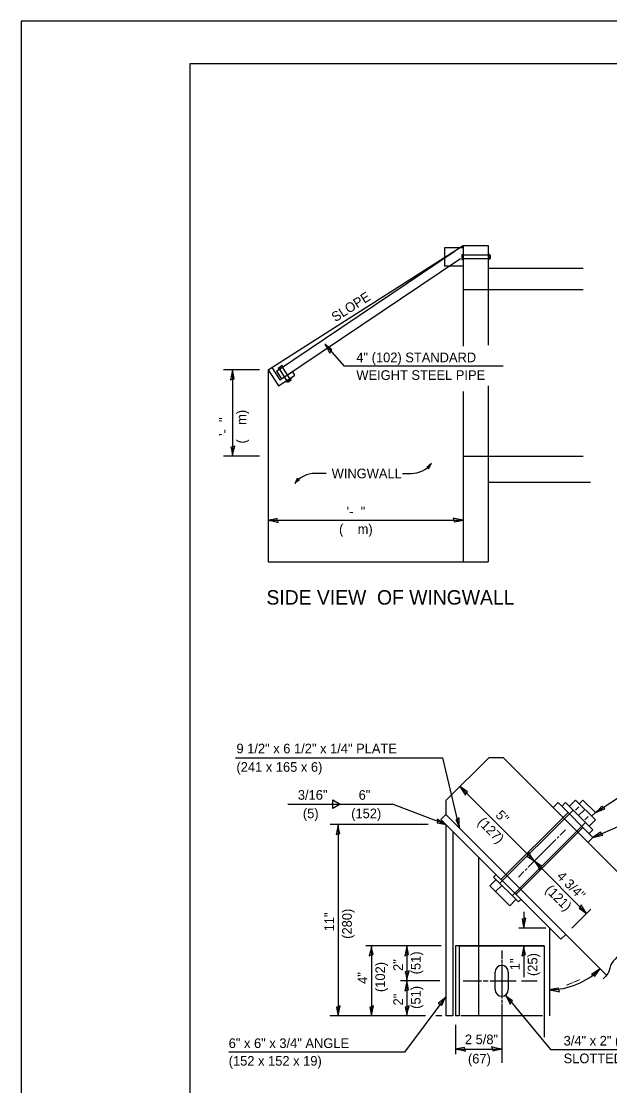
# Model space of a CAD drawing. Extents: x 99167 to 99847, y 99421 to 99861.
# Drawn here: x 99167.1 to 99306.4, y 99608.7 to 99860.6 of the extents above; entities that cross this region are included whole.
import ezdxf

# ---------------------------------------------------------------- set-up
doc = ezdxf.new("R2010")
doc.units = 0
for name, color, linetype in [('Alignment_EX_50 Centerline', 7, 'Continuous'), ('Design_PR_Roadway Dimensions', 7, 'Continuous'), ('Design_PR_Roadway Notes', 7, 'Continuous'), ('Level 37', 7, 'Continuous'), ('Level 43', 7, 'Continuous'), ('Level 49', 7, 'Continuous'), ('Level 52', 7, 'Continuous'), ('Level 55', 7, 'Continuous'), ('Sheets_50 Reference Boundary', 7, 'Continuous'), ('Sheets_General Details', 7, 'Continuous'), ('Sheets_Printer Plotting Border', 7, 'Continuous'), ('Stage_Construction Traffic Control', 7, 'Continuous')]:
    doc.layers.add(name, color=color, linetype=linetype)

msp = doc.modelspace()

# ---------------------------------------------------------------- linework, layer by layer
at = {"layer": 'Alignment_EX_50 Centerline'}
for p, q in [((99293.94, 99667.24), (99294.36, 99667.65)), ((99294.66, 99667.95), (99295.93, 99669.22)), ((99287.11, 99660.4), (99293.63, 99666.92)), ((99286.35, 99659.64), (99286.81, 99660.09)), ((99284.76, 99658.05), (99286.06, 99659.36)), ((99280.81, 99640.65), (99280.81, 99638.74)), ((99280.81, 99638.45), (99280.81, 99637.79)), ((99280.81, 99637.57), (99280.81, 99629.29)), ((99271.65, 99633.5), (99276, 99633.5)), ((99276.45, 99633.5), (99277.62, 99633.5)), ((99278.1, 99633.5), (99284.21, 99633.5)), ((99285.49, 99633.5), (99289.17, 99633.5)), ((99280.81, 99629.03), (99280.81, 99628.3)), ((99280.81, 99628.04), (99280.81, 99614.12))]:
    msp.add_line(p, q, dxfattribs=at)
at = {"layer": 'Design_PR_Roadway Notes'}
for p, q in [((99238.91, 99784.19), (99243.54, 99778.97)), ((99281.15, 99778.97), (99243.54, 99778.97)), ((99239.25, 99753.59), (99236.62, 99753.59)), ((99257.34, 99753.59), (99259.37, 99753.59)), ((99217.81, 99686.31), (99266.91, 99686.31)), ((99270.79, 99669.67), (99266.91, 99686.31)), ((99302.98, 99673.33), (99314.95, 99681.13)), ((99230.19, 99675.31), (99254.95, 99675.31)), ((99267.61, 99670.49), (99254.95, 99675.31)), ((99302.39, 99667.45), (99308.9, 99670.27)), ((99267.61, 99629.7), (99257.82, 99616.65)), ((99281.69, 99630.14), (99292.32, 99617.24)), ((99292.32, 99617.24), (99329.69, 99617.24)), ((99257.82, 99616.65), (99216.18, 99616.65))]:
    msp.add_line(p, q, dxfattribs=at)
for points in [[(99240.12, 99782.08), (99240.33, 99782.53), (99240.61, 99782.87), (99239.85, 99783.43), (99238.91, 99784.19), (99239.58, 99783.09)], [(99263.05, 99755), (99263.34, 99754.92), (99263.58, 99754.79), (99263.83, 99755.3), (99264.17, 99755.93), (99263.59, 99755.42)], [(99232.91, 99752.18), (99232.63, 99752.26), (99232.39, 99752.39), (99232.14, 99751.88), (99231.8, 99751.24), (99232.38, 99751.76)], [(99305.24, 99674.21), (99304.83, 99674.49), (99304.53, 99674.81), (99303.86, 99674.15), (99302.98, 99673.33), (99304.17, 99673.83)], [(99265.57, 99671.8), (99265.59, 99671.31), (99265.5, 99670.87), (99266.43, 99670.72), (99267.61, 99670.49), (99266.51, 99671.16)], [(99270.73, 99672.09), (99270.33, 99671.8), (99269.92, 99671.63), (99270.32, 99670.78), (99270.79, 99669.67), (99270.72, 99670.95)], [(99304.77, 99667.94), (99304.41, 99668.28), (99304.17, 99668.66), (99303.4, 99668.11), (99302.39, 99667.45), (99303.65, 99667.75)], [(99265.79, 99628.1), (99266.27, 99627.98), (99266.66, 99627.78), (99267.06, 99628.63), (99267.61, 99629.7), (99266.67, 99628.83)], [(99282.82, 99627.99), (99283.05, 99628.43), (99283.34, 99628.77), (99282.6, 99629.35), (99281.69, 99630.14), (99282.32, 99629.02)]]:
    msp.add_lwpolyline(points, close=True, dxfattribs=at)
for centre, start, end in [((99259.35, 99759.72), 270, 321.8637), ((99236.62, 99747.46), 90, 141.8637)]:
    msp.add_arc(centre, 6.13, start, end, dxfattribs=at)
at = {"layer": 'Level 37'}
for p, q in [((99225.52, 99778.12), (99271.67, 99807.51)), ((99271.67, 99807.51), (99277.58, 99807.51)), ((99271.67, 99807.51), (99271.67, 99783.74)), ((99277.58, 99802.16), (99300.07, 99802.16)), ((99271.67, 99797.1), (99300.07, 99797.1)), ((99225.52, 99778.12), (99225.52, 99732.64)), ((99271.67, 99773.01), (99271.67, 99732.64)), ((99271.67, 99757.7), (99300.07, 99757.7)), ((99277.58, 99751.56), (99301.83, 99751.56)), ((99225.52, 99732.64), (99277.58, 99732.64)), ((99267.61, 99676.17), (99277.81, 99686.36)), ((99277.81, 99686.36), (99281.13, 99686.36)), ((99281.13, 99686.36), (99318.12, 99649.37)), ((99267.61, 99676.17), (99267.61, 99672.84)), ((99267.61, 99672.84), (99305.64, 99634.82)), ((99270.73, 99641.82), (99290.88, 99641.82)), ((99290.88, 99641.82), (99290.88, 99625.19)), ((99290.47, 99625.19), (99271.14, 99625.19))]:
    msp.add_line(p, q, dxfattribs=at)
msp.add_spline([(99320.71, 99650.88), (99319.16, 99650.04), (99317.5, 99648.84), (99316.05, 99646.1), (99313.41, 99643.46), (99310.41, 99641.41), (99308.09, 99639.09), (99306.58, 99637.13), (99306.25, 99635.92), (99305.46, 99634.6), (99304.82, 99633.96)], degree=3, dxfattribs=at)
at = {"layer": 'Level 43'}
for p, q in [((99223.44, 99778.12), (99214.98, 99778.12)), ((99217.1, 99778.12), (99217.1, 99757.7)), ((99223.44, 99757.7), (99214.98, 99757.7)), ((99225.52, 99742.52), (99271.67, 99742.52)), ((99288.55, 99661.84), (99270.91, 99679.47)), ((99263.42, 99670.49), (99240.24, 99670.49)), ((99242.08, 99670.49), (99242.08, 99625.19)), ((99300.92, 99649.47), (99288.55, 99661.84)), ((99286.04, 99649.83), (99286.04, 99645.97)), ((99297.42, 99645.97), (99301.94, 99650.49)), ((99291.22, 99645.97), (99284.88, 99645.97)), ((99266.48, 99641.82), (99248.62, 99641.82)), ((99249.96, 99641.82), (99249.96, 99625.19)), ((99258.37, 99641.82), (99258.37, 99633.5)), ((99286.04, 99641.82), (99286.04, 99634.39)), ((99266.17, 99633.5), (99256.85, 99633.5)), ((99258.37, 99633.5), (99258.37, 99625.19)), ((99262.75, 99625.19), (99240.09, 99625.19)), ((99266.67, 99625.19), (99265.24, 99625.19)), ((99269.9, 99623.11), (99269.9, 99616.11)), ((99269.9, 99617.36), (99280.81, 99617.36))]:
    msp.add_line(p, q, dxfattribs=at)
for points in [[(99216.61, 99775.74), (99217.07, 99775.94), (99217.5, 99776.01), (99217.31, 99776.93), (99217.1, 99778.12), (99216.88, 99776.85)], [(99217.6, 99760.07), (99217.14, 99759.88), (99216.71, 99759.8), (99216.9, 99758.88), (99217.1, 99757.7), (99217.33, 99758.96)], [(99269.29, 99743.02), (99269.49, 99742.56), (99269.56, 99742.12), (99270.48, 99742.32), (99271.67, 99742.52), (99270.4, 99742.75)], [(99227.9, 99742.02), (99227.7, 99742.48), (99227.63, 99742.92), (99226.71, 99742.73), (99225.52, 99742.52), (99226.79, 99742.29)], [(99272.24, 99677.44), (99272.42, 99677.9), (99272.68, 99678.26), (99271.9, 99678.78), (99270.91, 99679.47), (99271.64, 99678.41)], [(99241.59, 99668.12), (99242.04, 99668.31), (99242.48, 99668.39), (99242.29, 99669.31), (99242.08, 99670.49), (99241.85, 99669.23)], [(99287.22, 99663.87), (99287.03, 99663.41), (99286.78, 99663.04), (99287.56, 99662.53), (99288.55, 99661.84), (99287.81, 99662.89)], [(99289.87, 99659.81), (99290.06, 99660.27), (99290.32, 99660.63), (99289.53, 99661.14), (99288.55, 99661.84), (99289.28, 99660.78)], [(99299.59, 99651.5), (99299.4, 99651.04), (99299.15, 99650.67), (99299.93, 99650.16), (99300.92, 99649.47), (99300.18, 99650.52)], [(99286.53, 99648.35), (99286.08, 99648.15), (99285.64, 99648.08), (99285.83, 99647.16), (99286.04, 99645.97), (99286.27, 99647.24)], [(99249.46, 99639.44), (99249.92, 99639.63), (99250.36, 99639.71), (99250.16, 99640.63), (99249.96, 99641.82), (99249.73, 99640.55)], [(99257.88, 99639.44), (99258.33, 99639.63), (99258.77, 99639.71), (99258.58, 99640.63), (99258.37, 99641.82), (99258.14, 99640.55)], [(99285.54, 99639.44), (99286, 99639.63), (99286.43, 99639.71), (99286.24, 99640.63), (99286.04, 99641.82), (99285.81, 99640.55)], [(99258.87, 99635.88), (99258.41, 99635.68), (99257.98, 99635.61), (99258.17, 99634.69), (99258.37, 99633.5), (99258.6, 99634.77)], [(99302.07, 99635.03), (99302.53, 99634.84), (99302.89, 99634.58), (99303.41, 99635.37), (99304.1, 99636.35), (99303.04, 99635.62)], [(99257.88, 99631.13), (99258.33, 99631.32), (99258.77, 99631.4), (99258.58, 99632.32), (99258.37, 99633.5), (99258.14, 99632.24)], [(99294.51, 99630.9), (99294.31, 99631.36), (99294.24, 99631.79), (99293.32, 99631.6), (99292.13, 99631.4), (99293.4, 99631.17)], [(99242.58, 99627.56), (99242.13, 99627.37), (99241.69, 99627.3), (99241.88, 99626.38), (99242.08, 99625.19), (99242.32, 99626.46)], [(99250.46, 99627.56), (99250, 99627.37), (99249.56, 99627.3), (99249.75, 99626.38), (99249.96, 99625.19), (99250.19, 99626.46)], [(99258.87, 99627.56), (99258.41, 99627.37), (99257.98, 99627.3), (99258.17, 99626.38), (99258.37, 99625.19), (99258.6, 99626.46)], [(99272.27, 99616.86), (99272.08, 99617.32), (99272, 99617.76), (99271.08, 99617.56), (99269.9, 99617.36), (99271.16, 99617.13)], [(99278.43, 99617.86), (99278.63, 99617.4), (99278.7, 99616.96), (99279.62, 99617.15), (99280.81, 99617.36), (99279.54, 99617.59)]]:
    msp.add_lwpolyline(points, close=True, dxfattribs=at)
msp.add_arc((99292.13, 99648.32), 16.93, 270, 315, dxfattribs=at)
at = {"layer": 'Level 49'}
for p, q in [((99277.86, 99805.26), (99271.67, 99805.26)), ((99277.86, 99804.43), (99271.67, 99804.43)), ((99280.35, 99656.58), (99297.69, 99673.92)), ((99280.64, 99657.46), (99296.51, 99673.33)), ((99283.29, 99653.64), (99300.63, 99670.98)), ((99284.17, 99653.93), (99300.04, 99669.81)), ((99275.34, 99662.76), (99275.34, 99625.19))]:
    msp.add_line(p, q, dxfattribs=at)
at = {"layer": 'Level 52'}
for p, q in [((99277.58, 99807.51), (99277.58, 99783.95)), ((99277.58, 99774.36), (99277.58, 99732.64))]:
    msp.add_line(p, q, dxfattribs=at)
at = {"layer": 'Level 55'}
for p, q in [((99240.85, 99674.32), (99240.85, 99676.31)), ((99240.85, 99676.31), (99242.58, 99675.31)), ((99242.58, 99675.31), (99240.85, 99674.32))]:
    msp.add_line(p, q, dxfattribs=at)
at = {"layer": 'Sheets_50 Reference Boundary'}
msp.add_lwpolyline([(99207.08, 99850.61), (99837.08, 99850.61), (99837.08, 99450.62), (99207.08, 99450.62)], close=True, dxfattribs=at)
at = {"layer": 'Sheets_General Details'}
for p, q in [((99167.08, 99860.62), (99167.08, 99420.62)), ((99847.08, 99860.62), (99167.08, 99860.62))]:
    msp.add_line(p, q, dxfattribs=at)
msp.add_lwpolyline([(99207.08, 99850.62), (99837.08, 99850.62), (99837.08, 99430.62), (99207.08, 99430.62)], close=True, dxfattribs=at)
at = {"layer": 'Sheets_Printer Plotting Border'}
msp.add_lwpolyline([(99167.08, 99420.62), (99847.08, 99420.62), (99847.08, 99860.62), (99167.08, 99860.62)], close=True, dxfattribs=at)
at = {"layer": 'Stage_Construction Traffic Control'}
for p, q in [((99227.47, 99777.83), (99269.83, 99806.27)), ((99271.67, 99807.03), (99267.3, 99807.03)), ((99267.3, 99807.03), (99267.3, 99802.66)), ((99228.69, 99776.01), (99271.05, 99804.45)), ((99271.38, 99805.42), (99271.38, 99804.26)), ((99271.38, 99805.42), (99271.67, 99805.42)), ((99271.38, 99804.84), (99271.67, 99804.84)), ((99271.38, 99804.26), (99271.67, 99804.26)), ((99277.86, 99805.46), (99277.58, 99805.46)), ((99277.86, 99804.83), (99277.58, 99804.83)), ((99277.86, 99804.22), (99277.58, 99804.22)), ((99277.86, 99805.46), (99277.86, 99804.22)), ((99278.07, 99805.26), (99277.86, 99805.26)), ((99278.07, 99804.43), (99277.86, 99804.43)), ((99278.07, 99805.26), (99278.07, 99804.43)), ((99271.67, 99802.66), (99267.3, 99802.66)), ((99226.4, 99778.68), (99228.26, 99775.75)), ((99228.86, 99779.12), (99227.89, 99778.47)), ((99227.89, 99778.47), (99228.05, 99778.22)), ((99229.94, 99775.58), (99228.19, 99778.32)), ((99228.53, 99778.55), (99228.37, 99778.79)), ((99229.02, 99778.87), (99228.86, 99779.12)), ((99230.64, 99776.03), (99228.88, 99778.78)), ((99225.52, 99778.12), (99227.94, 99774.31)), ((99227.47, 99777.83), (99228.69, 99776.01)), ((99227.94, 99774.31), (99231.75, 99776.74)), ((99228.26, 99775.75), (99231.19, 99777.61)), ((99230.98, 99775.9), (99229.93, 99775.23)), ((99230.44, 99775.56), (99230.29, 99775.8)), ((99230.81, 99775.8), (99230.92, 99775.63)), ((99230.82, 99776.15), (99230.98, 99775.9)), ((99229.93, 99775.23), (99229.77, 99775.47)), ((99230.23, 99775.17), (99230.11, 99775.35)), ((99230.92, 99775.63), (99230.23, 99775.17)), ((99292.99, 99674.51), (99294.16, 99675.68)), ((99294.16, 99675.68), (99302.39, 99667.45)), ((99295.04, 99674.8), (99295.93, 99675.68)), ((99295.93, 99675.68), (99302.39, 99669.22)), ((99296.81, 99674.8), (99298.28, 99676.27)), ((99298.28, 99676.27), (99302.98, 99671.57)), ((99299.16, 99675.39), (99300.04, 99676.27)), ((99300.04, 99676.27), (99302.98, 99673.33)), ((99266.43, 99671.67), (99267.61, 99672.84)), ((99267.61, 99672.84), (99295.95, 99644.5)), ((99298.27, 99673.88), (99299.05, 99674.66)), ((99298.99, 99672.62), (99300.46, 99674.09)), ((99302.1, 99672.45), (99302.98, 99673.33)), ((99266.43, 99671.67), (99294.78, 99643.33)), ((99267.61, 99670.49), (99267.61, 99625.19)), ((99300.51, 99671.64), (99301.29, 99672.42)), ((99301.51, 99670.1), (99302.98, 99671.57)), ((99269.27, 99668.83), (99269.27, 99625.19)), ((99301.22, 99666.28), (99302.39, 99667.45)), ((99301.51, 99668.34), (99302.39, 99669.22)), ((99278, 99655.99), (99279.47, 99657.46)), ((99278.88, 99658.05), (99279.47, 99658.64)), ((99278.88, 99658.05), (99284.76, 99652.17)), ((99278, 99655.99), (99282.7, 99651.29)), ((99279.37, 99654.62), (99280.83, 99656.09)), ((99282.7, 99651.29), (99284.17, 99652.76)), ((99284.76, 99652.17), (99285.34, 99652.76)), ((99292.13, 99645.97), (99292.13, 99625.19)), ((99294.78, 99643.33), (99295.95, 99644.5)), ((99290.88, 99641.82), (99269.9, 99641.82)), ((99269.9, 99641.82), (99269.9, 99625.19)), ((99270.73, 99641.82), (99270.73, 99625.19)), ((99290.88, 99641.82), (99290.88, 99620.2)), ((99279.25, 99631.42), (99279.25, 99635.58)), ((99282.36, 99635.58), (99282.36, 99631.42)), ((99269.27, 99625.19), (99267.61, 99625.19)), ((99270.73, 99625.19), (99269.9, 99625.19))]:
    msp.add_line(p, q, dxfattribs=at)
for centre, radius, start, end in [((99230.9, 99776.81), 0.856, 355.0693, 69.845), ((99280.81, 99635.58), 1.56, 0, 180), ((99280.81, 99631.42), 1.56, 180, 0)]:
    msp.add_arc(centre, radius, start, end, dxfattribs=at)

# ---------------------------------------------------------------- texts
at = {"layer": 'Design_PR_Roadway Dimensions'}
for s, rotation, p in [('(    m)', 90, (99220.34, 99760.68)), (' \'-  "', 90, (99216.16, 99761.64)), ('5"', 315.0027, (99279.2, 99672.53)), ('(127)', 315.0027, (99274.96, 99670.86)), ('4 3/4"', 315.0027, (99293.67, 99658.06)), ('(121)', 315.0027, (99290.95, 99654.87)), ('(280)', 90, (99245.32, 99643.45)), ('11"', 90, (99241.14, 99645.2)), ('(51)', 90, (99261.6, 99635.04)), ('(25)', 90, (99289.27, 99634.64)), ('(102)', 90, (99253.19, 99630.85)), ('2"', 90, (99257.42, 99635.84)), ('1"', 90, (99285.09, 99636.01)), ('4"', 90, (99249.01, 99632.77)), ('__', 22.5862, (99295.94, 99632.98)), ('2"', 90, (99257.42, 99627.67)), ('(51)', 90, (99261.6, 99626.87))]:
    msp.add_text(s, height=2.28, rotation=rotation, dxfattribs=at).set_placement(p)
for s, p in [(' \'-  "', (99243.27, 99743.47)), ('(    m)', (99242.31, 99739.29)), ('2 5/8"', (99272.09, 99618.5)), ('(67)', (99272.82, 99613.94))]:
    msp.add_text(s, height=2.28, dxfattribs=at).set_placement(p)
at = {"layer": 'Design_PR_Roadway Notes'}
msp.add_text('SLOPE   ', height=2.28, rotation=32.4889, dxfattribs=at).set_placement((99241.43, 99789.37))
for s, height, p in [('4" (102) STANDARD', 2.28, (99246.4, 99779.92)), ('WEIGHT STEEL PIPE', 2.28, (99246.4, 99775.74)), ('WINGWALL', 2.28, (99240.56, 99752.45)), ('SIDE VIEW  OF WINGWALL', 3.42, (99225.12, 99722.55)), ('9 1/2" x 6 1/2" x 1/4" PLATE', 2.28, (99218.02, 99687.35)), ('(241 x 165 x 6)', 2.28, (99218.02, 99682.98)), ('3/16"', 2.28, (99232.55, 99676.36)), ('6"', 2.28, (99246.95, 99676.36)), ('(5)', 2.28, (99233.74, 99671.99)), ('(152)', 2.28, (99245.18, 99671.99)), ('6" x 6" x 3/4" ANGLE', 2.28, (99216.18, 99617.6)), ('3/4" x 2" (19 x 51)', 2.28, (99295.47, 99618.19)), ('(152 x 152 x 19)', 2.28, (99216.18, 99613.42)), ('SLOTTED HOLE', 2.28, (99295.47, 99614.01))]:
    msp.add_text(s, height=height, dxfattribs=at).set_placement(p)

doc.saveas('drawing.dxf')
